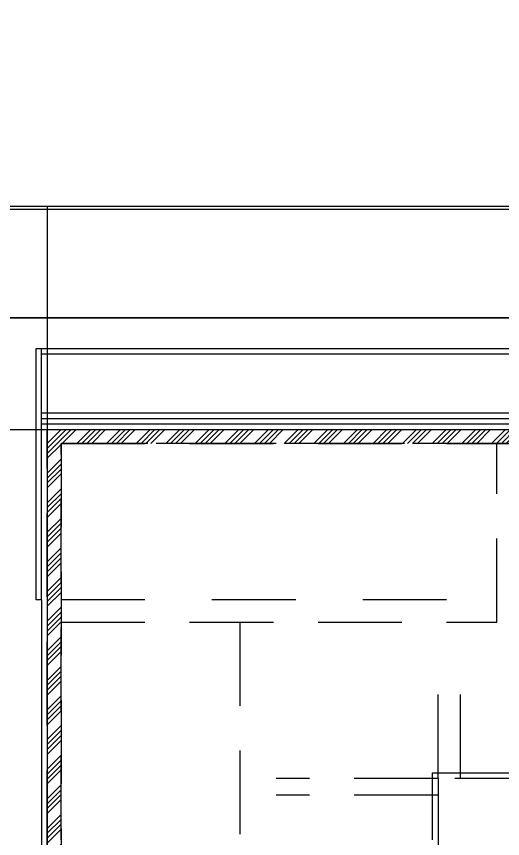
# Model space of a CAD drawing. Header units: millimetres. Extents: x 7294529 to 7346664, y 234399 to 276449.
# Drawn here: x 7332879 to 7333750, y 250077 to 251549 of the extents above; entities that cross this region are included whole.
import ezdxf
from ezdxf.xclip import XClip

# ---------------------------------------------------------------- set-up
doc = ezdxf.new("R2010")
doc.units = ezdxf.units.MM
doc.header["$LTSCALE"] = 100
doc.header["$XCLIPFRAME"] = 2
for name, pattern in [('C-303-R-TF_59C+59B+59C$0$CEN', [62, 60, -1, 0, -1]), ('ST-DASH', [2.7, 1.5, -1.2]), ('U-59B-EX$0$CEN', [62, 60, -1, 0, -1]), ('U-59B-EX$0$HID', [2.3, 1.5, -0.8])]:
    doc.linetypes.add(name, pattern=pattern)
for name, color, linetype in [('BP', 7, 'Continuous'), ('C-303-R-TF_59C+59B+59C$0$CEN', 1, 'C-303-R-TF_59C+59B+59C$0$CEN'), ('C-303-R-TF_59C+59B+59C$0$COL', 2, 'Continuous'), ('U-59B-EX$0$CEN', 1, 'U-59B-EX$0$CEN'), ('U-59B-EX$0$CON', 2, 'Continuous'), ('U-59B-EX$0$FIN', 5, 'Continuous'), ('U-59B-EX$0$FUR_미설치가구', 8, 'U-59B-EX$0$HID'), ('U-59B-EX$0$INSUL_line', 8, 'Continuous'), ('U-59B-EX$0$S-ELE', 4, 'Continuous'), ('결로방지', 4, 'ST-DASH')]:
    doc.layers.add(name, color=color, linetype=linetype)
doc.layers.add('CUT-LINE', color=105, linetype='Continuous', plot=False)
doc.layers.add('U-59B-EX$0$MC', color=152, linetype='Continuous', plot=False)

# ---------------------------------------------------------------- blocks, each defined once
blk = doc.blocks.new('C-303-R-TF_59C+59B+59C', base_point=(0, 0))
at = {"layer": 'C-303-R-TF_59C+59B+59C$0$CEN'}
blk.add_line((-2590, -5915), (-9625, -5915), dxfattribs=at)
at = {"layer": 'C-303-R-TF_59C+59B+59C$0$COL'}
blk.add_lwpolyline([(-7145, -5720), (-3085, -5720), (-3085, -5380)], dxfattribs=at)
blk = doc.blocks.new('U-59B-EX$0$59B_주방가구_1')
at = {"layer": 'U-59B-EX$0$FUR_미설치가구', "linetype": 'U-59B-EX$0$HID'}
h = blk.add_hatch(dxfattribs=at)
h.set_pattern_fill('ANSI34', color=256, scale=50, angle=180)
h.set_pattern_definition([(225, (-281981.99, -505929.99), (26.5165043, -26.5165043), []), (225, (-281990.83, -505929.99), (26.5165043, -26.5165043), []), (225, (-281999.67, -505929.99), (26.5165043, -26.5165043), []), (225, (-282008.508, -505929.99), (26.5165043, -26.5165043), [])])
h.paths.add_polyline_path([(-2575, -2480), (-2575, -25), (-25, -25), (-25, -700), (0, -700), (0, 0), (-2600, 0), (-2600, -2480)])
for p, q in [((-1975, -700), (-1975, -410)), ((-1945, -700), (-1945, -410)), ((-1975, -700), (-2185, -700)), ((-1975, -740), (-2185, -740))]:
    blk.add_line(p, q, dxfattribs=at)
for points in [[(-2575, -2480), (-2575, -25), (-25, -25), (-25, -700), (0, -700), (0, 0), (-2600, 0), (-2600, -2480)], [(-2575, -805), (-2575, -25), (-2255, -25), (-2255, -805)], [(-25, -700), (-25, -25), (-2575, -25), (-2575, -2500), (-1020, -2500), (-1020, -1800), (-1975, -1800), (-1975, -700)]]:
    blk.add_lwpolyline(points, close=True, dxfattribs=at)
for points in [[(-25, -25), (-2255, -25), (-2255, -345), (-25, -345), (-25, -25)], [(-25, -690), (-1985, -690), (-1985, -1810), (-1030, -1810), (-1030, -2490), (-2255, -2490)]]:
    blk.add_lwpolyline(points, dxfattribs=at)
blk = doc.blocks.new('U-59B-EX$0$S-CEN')
at = {"layer": 'U-59B-EX$0$S-ELE', "color": 8, "linetype": 'U-59B-EX$0$CEN'}
blk.add_line((-5915, 6430), (-5915, 9065), dxfattribs=at)
blk = doc.blocks.new('U-59B-EX', base_point=(0, 0))
at = {"layer": 'U-59B-EX$0$CEN'}
blk.add_line((0, 200), (0, -2435), dxfattribs=at)
at = {"layer": 'U-59B-EX$0$CON'}
for p, q in [((55, -125), (55, -2290)), ((505, -125), (2480, -125))]:
    blk.add_line(p, q, dxfattribs=at)
blk.add_lwpolyline([(505, -125), (505, -115), (55, -115), (55, -125)], dxfattribs=at)
at = {"layer": 'U-59B-EX$0$FIN'}
for p, q in [((180, -125), (180, -2415)), ((190, -125), (190, -2415))]:
    blk.add_line(p, q, dxfattribs=at)
at = {"layer": 'U-59B-EX$0$INSUL_line'}
for p, q in [((505, -125), (55, -125)), ((170, -125), (170, -2405))]:
    blk.add_line(p, q, dxfattribs=at)
blk.add_lwpolyline([(-465, -2140), (-465, -2300), (65, -2300), (65, -125)], dxfattribs=at)
at = {"layer": 'U-59B-EX$0$MC'}
for p, q in [((200, 200), (200, -4215)), ((-200, -135), (5670, -135))]:
    blk.add_line(p, q, dxfattribs=at)
blk.add_blockref('U-59B-EX$0$59B_주방가구_1', (2800, -135))
at = {"layer": 'U-59B-EX$0$S-ELE', "xscale": -1}
blk.add_blockref('U-59B-EX$0$S-CEN', (-5915, -8865), dxfattribs=at)

msp = doc.modelspace()

# ---------------------------------------------------------------- linework, layer by layer
at = {"layer": 'CUT-LINE'}
msp.add_lwpolyline([(7332780.7, 251209.4), (7334701.7, 251209.4), (7334701.7, 253074.4), (7333779.4, 253074.4), (7333779.4, 256954.4), (7342164.4, 256954.4), (7342164.4, 242699.4), (7332798, 242699.4)], close=True, dxfattribs=at)

# ---------------------------------------------------------------- block references
at = {"layer": 'BP'}
msp.add_blockref('C-303-R-TF_59C+59B+59C', (7337924.4, 256924.4), dxfattribs=at)

# ---------------------------------------------------------------- next in the draw order: block references
ref = msp.add_blockref('U-59B-EX', (7332799.4, 251009.4), dxfattribs=dict(xscale=-1, rotation=90))
XClip(ref).set_block_clipping_path([(-200.0000000025, 18.6626555426), (-199.9999999993, -1902.3864105549), (-2065.0000000006, -1902.3864105558), (-2065.0000000006, -980.0000000009), (-5945.0000000005, -980.0000000009), (-5945.0000000005, -9365), (8309.9999999995, -9365), (8309.9999999995, 1.3373444583)])

# ---------------------------------------------------------------- next in the draw order: linework, layer by layer
at = {"layer": '결로방지'}
msp.add_lwpolyline([(7339514.4, 247399.4), (7339514.4, 247734.4), (7340964.4, 247734.4), (7340964.4, 256494.4), (7338429.4, 256494.4), (7338429.4, 254624.4), (7334284.4, 254624.4), (7334284.4, 253524.4), (7335539.4, 253524.4), (7335539.4, 250504.4), (7332924.4, 250504.4)], dxfattribs=at)

doc.saveas('drawing.dxf')
